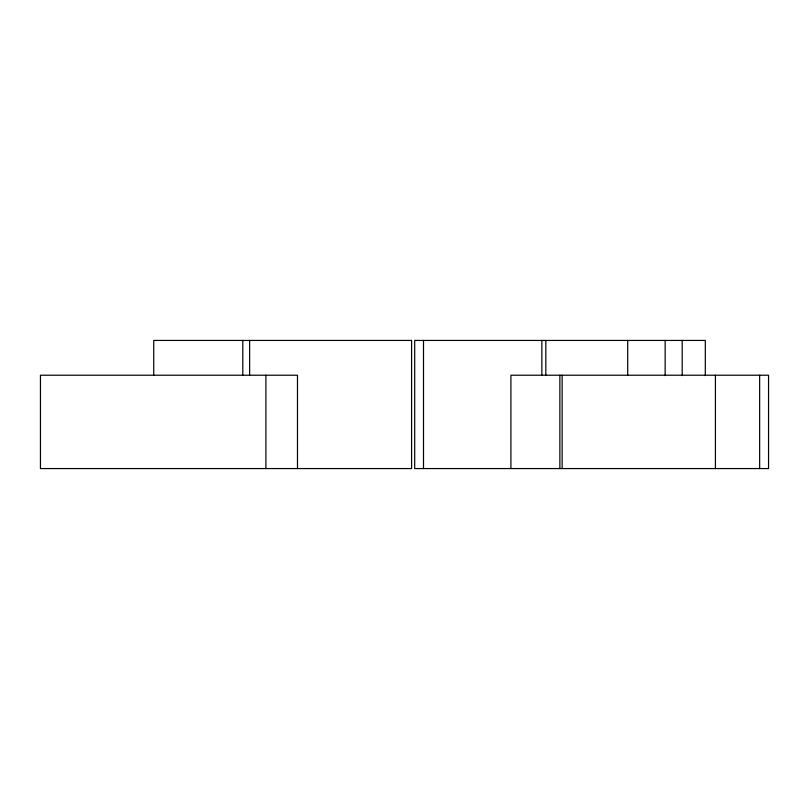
<?xml version="1.0" encoding="UTF-8"?>
<svg xmlns="http://www.w3.org/2000/svg" width="809" height="809" viewBox="0 0 809 809"><rect width="100%" height="100%" fill="white"/><g stroke="black" fill="none" stroke-linecap="round" stroke-linejoin="round"><path stroke-width="1.21" d="M759.651 375.224L759.651 468.563M715.419 375.224L715.419 468.563M705.306 375.609L705.306 340.437L414.693 340.437L414.693 468.563L768.55 468.563L768.55 375.224L510.904 375.224L510.904 468.563M682.189 340.437L682.189 375.609M665.14 340.437L665.14 375.609M627.713 340.437L627.713 375.224M562.144 375.224L562.144 468.563M559.868 375.224L559.868 468.563M545.832 340.437L545.832 375.224M541.858 340.437L541.858 375.224M423.501 340.437L423.501 468.563M297.479 468.563L297.479 375.224L40.45 375.224L40.45 468.563L411.589 468.563L411.589 340.437L153.74 340.437L153.74 375.224M265.898 375.224L265.898 468.563M249.627 340.437L249.627 375.224M242.801 340.437L242.801 375.224"/></g></svg>
